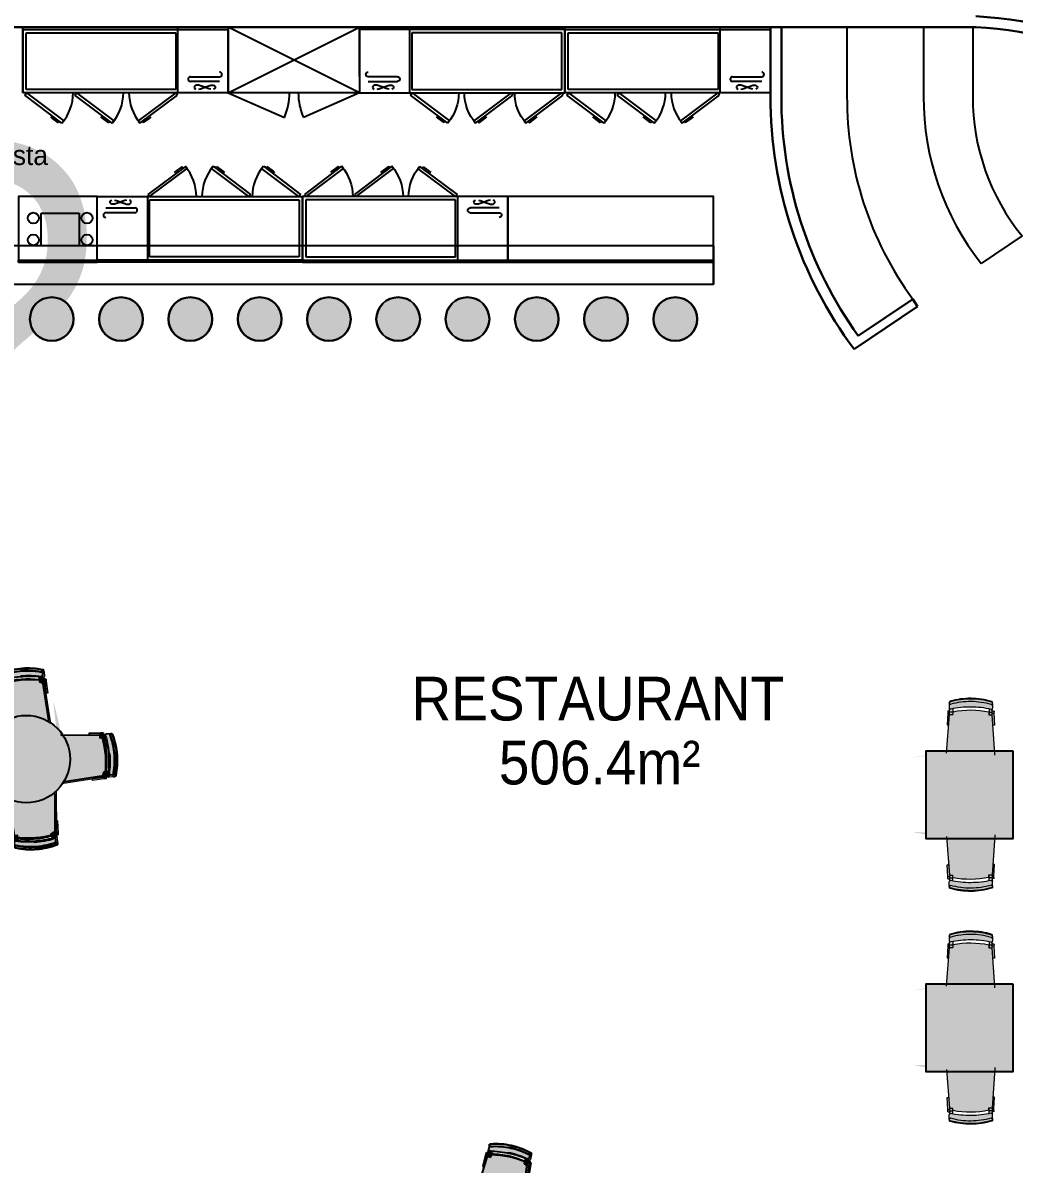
# Model space of a CAD drawing. Header units: millimetres. Extents: x -2729 to 15248, y -12439 to 5292.
# Drawn here: x 8131 to 9038, y -10397 to -9353 of the extents above; entities that cross this region are included whole.
import ezdxf

# ---------------------------------------------------------------- set-up
doc = ezdxf.new("R2010")
doc.units = ezdxf.units.MM
for name, color, linetype in [('100', 11, 'Continuous'), ('OLCU', 7, 'Continuous'), ('S2000-002 Çizgi', 7, 'Continuous'), ('tefris', 39, 'Continuous')]:
    doc.layers.add(name, color=color, linetype=linetype)
doc.layers.add('DUVAR', color=7, linetype='Continuous', lineweight=30)
doc.styles.add('TAKSİM', font='GOTHIC.TTF', dxfattribs={"height": 20})
doc.styles.add('Мой Ариал', font='arial.ttf', dxfattribs={"width": 0.9})

# ---------------------------------------------------------------- blocks, each defined once
blk = doc.blocks.new('dfgbdf')
at = {"layer": 'tefris', "color": 250, "lineweight": 9}
for p, q in [((-2454111.619684269, 525210.158802735), (-2454111.61313714, 525211.0721156007)), ((-2454072.020701715, 525209.8749354146), (-2454072.014154585, 525210.7882482801)), ((-2454114.364413285, 525164.5024694676), (-2454111.393876919, 525199.8079857455)), ((-2454112.999900517, 525201.1196209646), (-2454113.57778656, 525190.2564495396)), ((-2454112.985563781, 525203.1195695786), (-2454112.999900517, 525201.1196209646)), ((-2454112.999900517, 525201.1196209646), (-2454111.384557405, 525201.1080412957)), ((-2454112.985563781, 525203.1195695786), (-2454111.370220672, 525203.107989909)), ((-2454111.619684269, 525210.158802735), (-2454111.651142441, 525205.7704439993)), ((-2454111.619684269, 525210.158802735), (-2454111.651142441, 525205.7704439993)), ((-2454111.393876919, 525199.8079857455), (-2454111.356269388, 525205.054168995)), ((-2454111.393876919, 525199.8079857455), (-2454108.393953999, 525199.7864806453)), ((-2454111.375956003, 525202.3079215129), (-2454108.476030512, 525202.2871332491)), ((-2454108.455731259, 525205.1188426953), (-2454108.493951429, 525199.7871974818)), ((-2454108.377466755, 525202.0864215513), (-2454108.393953999, 525199.7864806453)), ((-2454075.378314627, 525201.8498654515), (-2454075.394801869, 525199.5499245452)), ((-2454075.256584268, 525204.8808529217), (-2454075.294804439, 525199.5492077086)), ((-2454075.276883522, 525202.0491434757), (-2454072.376958031, 525202.0283552122)), ((-2454072.394878949, 525199.528419445), (-2454072.357271417, 525204.7746026947)), ((-2454070.770216322, 525200.816895326), (-2454072.385559435, 525200.828474995)), ((-2454070.75587959, 525202.8168439397), (-2454072.371222701, 525202.8284236089)), ((-2454072.020701715, 525209.8749354146), (-2454072.052159887, 525205.4865766789)), ((-2454072.020701715, 525209.8749354146), (-2454072.052159887, 525205.4865766789)), ((-2454070.75587959, 525202.8168439397), (-2454070.770216322, 525200.816895326)), ((-2454070.770216322, 525200.816895326), (-2454070.348128059, 525189.946555534)), ((-2454113.57778656, 525190.2564495396), (-2454112.198356299, 525190.2465610235)), ((-2454075.394801869, 525199.5499245452), (-2454072.394878949, 525199.528419445)), ((-2454069.8998299, 525163.7397039934), (-2454072.394878949, 525199.528419445)), ((-2454070.348128059, 525189.946555534), (-2454071.727558321, 525189.95644405))]:
    blk.add_line(p, q, dxfattribs=at)
for centre, radius, start, end in [((-2454110.95488347, 525210.5468397918), 0.6645643387296895, 128.1842560686453, 174.5564035868221), ((-2454110.613162832, 525211.0649472337), 1, 106.424976356534, 179.5892793318425), ((-2454110.477309588, 525209.903743491), 1.465455548318734, 98.72199400806039, 127.3173746617995), ((-2454092.409191321, 525148.7779265486), 65.89265889045396, 89.45884940670703, 106.2935274857314), ((-2454092.409191321, 525148.7779265486), 65.19265889045396, 89.45884940670703, 106.2935274857314), ((-2454092.43093583, 525145.7446062912), 65.92605708526092, 89.4589154703867, 105.7679051027529), ((-2454092.130943537, 525145.7424557811), 65.92605708526092, 73.41065353881503, 89.71964317462334), ((-2454092.112385946, 525148.7757988839), 65.19265889045396, 72.8850311529628, 89.71970926283139), ((-2454092.109199028, 525148.7757760386), 65.89265889045396, 72.8850311529628, 89.71970926283139), ((-2454073.169802533, 525209.636302729), 1.465455548318734, 51.8611839938373, 80.45656463648214), ((-2454073.014128892, 525210.795416647), 1, 359.5892793318426, 72.75358231075933), ((-2454072.683058072, 525210.2724862649), 0.6645643387296895, 4.622155051725973, 50.99430259902947), ((-2454110.651168134, 525205.7632756322), 1, 179.5892793318425, 282.1716553241168), ((-2454110.619709962, 525210.1516343682), 1, 179.5892793318425, 285.8993206494205), ((-2454092.605583447, 525121.3815767524), 85.28971260092196, 89.48851251595534, 102.0700716838015), ((-2454092.445793999, 525122.746649585), 80.92352941175771, 77.82438813700311, 101.3541705151467), ((-2454092.305591153, 525121.3794262424), 85.28971260092196, 77.10848695473183, 89.69004613117218), ((-2454073.020676022, 525209.8821037814), 1, 253.2792379985671, 359.5892793318426), ((-2454073.052134194, 525205.4937450454), 1, 257.0069033155113, 359.5892793318426), ((-2454072.892565872, 525163.5310621646), 3, 344.9838835373608, 3.987984671885633)]:
    blk.add_arc(centre, radius, start, end, dxfattribs=at)
blk = doc.blocks.new('qergqerg')
h = blk.add_hatch(color=18)
h.set_gradient(color1=(158, 158, 158), color2=(214, 214, 214), one_color=1, tint=0.8399999737739563, name='INVCURVED')
h.paths.add_polyline_path([(7320.233584429593, 4109.426570944489), (7400.233584429592, 4109.426570944489), (7400.233584429592, 4189.426570944489), (7320.233584429593, 4189.426570944489)])
at = {"layer": 'tefris'}
h = blk.add_hatch(color=33, dxfattribs=at)
h.set_gradient(color1=(172, 159, 128), one_color=1, tint=1, name='CYLINDER')
h.paths.add_polyline_path([(7339.748957062981, 4234.897544498091, 0.3305505333251211), (7339.044781814938, 4233.935819513631), (7339.04876848115, 4233.415308320894, -0.2427438629334576), (7339.324643788304, 4233.958652792965, -0.119052518395025), (7339.957671969108, 4234.228417673615, -0.0735875389792936), (7358.826343682736, 4237.101227461827, -0.0735875389735171), (7377.730549318159, 4234.472384066788, -0.1190525126681235), (7378.367009213104, 4234.210818537978, -0.2196094287040335), (7378.646941217038, 4233.729365553708), (7378.643955755425, 4234.191599163692, 0.3305455976475086), (7377.92741692907, 4235.144130405971, 0.0735875385497968), (7358.820229287868, 4237.801200756804, 0.0735875387030554)])
edge = h.paths.add_edge_path()
edge.add_ellipse((7422.784135221995, 4125.580115075224), major_axis=(-119.3420201236629, 37.18174596169339), ratio=0.4265283154215427, start_angle=297.7073354583348, end_angle=323.01772509326184, ccw=False)
edge.add_line((7381.335992192294, 4187.933909892105), (7378.416700917904, 4222.927627765108))
edge.add_line((7378.416700917904, 4222.927627765108), (7375.416763489163, 4222.908251852729))
edge.add_line((7375.416763489395, 4222.908251852729), (7375.401908624478, 4225.208203882911))
edge.add_arc((7359.413928788298, 4145.879759342876), 80.92352941115509, 438.6051640350929, 462.1349463954003)
edge.add_line((7342.402596912606, 4224.995068861172), (7342.417451777638, 4222.695116832852))
edge.add_line((7342.41745177729, 4222.695116832852), (7339.417514348662, 4222.675740921871))
edge.add_line((7339.417514349246, 4222.675740921871), (7336.89706502939, 4186.888805334922))
edge.add_arc((7339.889652164098, 4186.678039476742), 3.000000000802632, 175.9713498595307, 194.9687877263636)
h.paths.add_polyline_path([(7377.470110873369, 4227.905337473845, 0.4790289221056363), (7378.678198037346, 4228.889928263613), (7378.649854663088, 4233.278281881939, -0.500271849319481), (7377.375245169415, 4232.310273366048, 0.07128175433068201), (7358.839605146114, 4234.801263415256, 0.0712817547301692), (7340.337687540361, 4232.071056236978, -0.5002619448420746), (7339.050680813639, 4233.022488163785), (7339.079024152972, 4228.634139897768, 0.4790207402578018), (7340.299728051204, 4227.665262396913, -0.0549629285443206), (7358.871898105512, 4229.801406442653, -0.054962927260355)])
h.paths.add_polyline_path([(7358.826343682736, 4237.101227461827, 0.0735875389792797), (7339.957671969108, 4234.228417673615, 0.1254224069759553), (7339.295410371178, 4233.936319161207, 0.2281353875295868), (7339.04876848115, 4233.415308320894), (7339.05068060933, 4233.022519855761), (7339.050680814221, 4233.022488171701, 0.4988503369004011), (7340.333356006215, 4232.069769012741, -0.071298977506095), (7358.839605146114, 4234.801263415256, -0.0712989770642944), (7377.379592958281, 4232.309042201843, 0.4988602312897345), (7378.649854662739, 4233.278281881939), (7378.646941216572, 4233.729365556036, 0.205143870496195), (7378.396528730545, 4234.188864336815, 0.1254224130629383), (7377.730549318159, 4234.472384066788, 0.0735875389735347)])
h.paths.add_polyline_path([(7379.21439391226, 4213.365634474904), (7380.5938308429, 4213.374543943909), (7380.023655038703, 4224.238122784998), (7378.408304115434, 4224.227689601947), (7378.416700917904, 4222.927627765108)])
h.paths.add_polyline_path([(7337.363963285838, 4213.095332096798), (7338.743400216478, 4213.104241565802), (7339.417514349246, 4222.675740921871), (7339.409117546773, 4223.975802757775), (7337.793766623622, 4223.965369576123)])
h.paths.add_polyline_path([(7339.396200272397, 4225.97576104384), (7337.780849349828, 4225.965327860786), (7337.793766623622, 4223.965369576123), (7339.409117546773, 4223.975802757775)])
h.paths.add_polyline_path([(7378.408304115434, 4224.227689601947), (7380.023655038703, 4224.238122784998), (7380.010737763744, 4226.238081071061), (7378.395386841058, 4226.227647888941)])
h.paths.add_polyline_path([(7375.500614811111, 4225.408845572733), (7378.400554325342, 4225.427575621755), (7378.382816854077, 4228.17383638397, -0.2540112033113549), (7377.466684133074, 4227.906072848943, 0.0059357257269831), (7375.481893847839, 4228.307378602682)])
h = blk.add_hatch(color=33, dxfattribs=at)
h.set_gradient(color1=(172, 159, 128), one_color=1, tint=1, name='CYLINDER')
h.paths.add_polyline_path([(7342.317453863358, 4222.694470969961), (7342.301307271144, 4225.19441882614), (7339.401367756448, 4225.17568877805), (7339.417514349246, 4222.675740921871)])
h.paths.add_polyline_path([(7339.401367756448, 4225.17568877805), (7342.301307271144, 4225.19441882614), (7342.282586306942, 4228.092951855157, 0.0059357249099136), (7340.30314554917, 4227.666042096912, -0.254011277546088), (7339.383630285415, 4227.921949541197)])
h.paths.add_polyline_path([(7378.416700917904, 4222.927627765108), (7378.400554325342, 4225.427575621755), (7375.500614811111, 4225.408845572733), (7375.516761403208, 4222.90889771795)])
h = blk.add_hatch(color=33, dxfattribs=at)
h.set_gradient(color1=(172, 159, 128), one_color=1, tint=1, name='CYLINDER')
h.paths.add_polyline_path([(7339.748957062981, 4063.955597390886, -0.3305505333251211), (7339.044781814938, 4064.917322375347), (7339.04876848115, 4065.437833568082, 0.2427438629334576), (7339.324643788304, 4064.894489096013, 0.119052518395025), (7339.957671969108, 4064.624724215363, 0.0735875389792936), (7358.826343682736, 4061.751914427151, 0.0735875389735171), (7377.730549318159, 4064.38075782219, 0.1190525126681235), (7378.367009213104, 4064.642323351001, 0.2196094287040335), (7378.646941217038, 4065.123776335271), (7378.643955755425, 4064.661542725285, -0.3305455976475086), (7377.92741692907, 4063.709011483007, -0.0735875385497968), (7358.820229287868, 4061.051941132173, -0.0735875387030554)])
edge = h.paths.add_edge_path()
edge.add_ellipse((7422.784135221995, 4173.273026813753), major_axis=(-119.3420201236629, -37.18174596169339), ratio=0.4265283154215427, start_angle=36.98227490673814, end_angle=62.29266454166521)
edge.add_line((7381.335992192294, 4110.919231996873), (7378.416700917904, 4075.925514123869))
edge.add_line((7378.416700917904, 4075.925514123869), (7375.416763489163, 4075.944890036248))
edge.add_line((7375.416763489395, 4075.944890036248), (7375.401908624478, 4073.644938006067))
edge.add_arc((7359.413928788298, 4152.973382546099), 80.92352941115509, -102.13494639540028, -78.60516403509291, ccw=False)
edge.add_line((7342.402596912606, 4073.858073027805), (7342.417451777638, 4076.158025056124))
edge.add_line((7342.41745177729, 4076.158025056124), (7339.417514348662, 4076.177400967107))
edge.add_line((7339.417514349246, 4076.177400967107), (7336.89706502939, 4111.964336554055))
edge.add_arc((7339.889652164098, 4112.175102412236), 3.000000000802632, 165.0312122736364, 184.0286501404693, ccw=False)
h.paths.add_polyline_path([(7377.470110873369, 4070.947804415133, -0.4790289221056363), (7378.678198037346, 4069.963213625363), (7378.649854663088, 4065.574860007036, 0.500271849319481), (7377.375245169415, 4066.542868522928, -0.07128175433068201), (7358.839605146114, 4064.051878473722, -0.0712817547301692), (7340.337687540361, 4066.782085651999, 0.5002619448420746), (7339.050680813639, 4065.830653725193), (7339.079024152972, 4070.219001991209, -0.4790207402578018), (7340.299728051204, 4071.187879492064, 0.0549629285443206), (7358.871898105512, 4069.051735446324, 0.054962927260355)])
h.paths.add_polyline_path([(7358.826343682736, 4061.751914427151, -0.0735875389792797), (7339.957671969108, 4064.624724215363, -0.1254224069759553), (7339.295410371178, 4064.916822727771, -0.2281353875295868), (7339.04876848115, 4065.437833568082), (7339.05068060933, 4065.830622033216), (7339.050680814221, 4065.830653717276, -0.4988503369004011), (7340.333356006215, 4066.783372876234, 0.071298977506095), (7358.839605146114, 4064.051878473722, 0.0712989770642944), (7377.379592958281, 4066.544099687134, -0.4988602312897345), (7378.649854662739, 4065.574860007036), (7378.646941216572, 4065.123776332941, -0.205143870496195), (7378.396528730545, 4064.664277552162, -0.1254224130629383), (7377.730549318159, 4064.38075782219, -0.0735875389735347)])
h.paths.add_polyline_path([(7379.21439391226, 4085.487507414073), (7380.5938308429, 4085.478597945067), (7380.023655038703, 4074.615019103979), (7378.408304115434, 4074.625452287029), (7378.416700917904, 4075.925514123869)])
h.paths.add_polyline_path([(7337.363963285838, 4085.75780979218), (7338.743400216478, 4085.748900323173), (7339.417514349246, 4076.177400967107), (7339.409117546773, 4074.8773391312), (7337.793766623622, 4074.887772312854)])
h.paths.add_polyline_path([(7339.396200272397, 4072.877380845137), (7337.780849349828, 4072.887814028189), (7337.793766623622, 4074.887772312854), (7339.409117546773, 4074.8773391312)])
h.paths.add_polyline_path([(7378.408304115434, 4074.625452287029), (7380.023655038703, 4074.615019103979), (7380.010737763744, 4072.615060817916), (7378.395386841058, 4072.625494000037)])
h.paths.add_polyline_path([(7375.500614811111, 4073.444296316243), (7378.400554325342, 4073.425566267223), (7378.382816854077, 4070.679305505009, 0.2540112033113549), (7377.466684133074, 4070.947069040035, -0.0059357257269831), (7375.481893847839, 4070.545763286297)])
h = blk.add_hatch(color=33, dxfattribs=at)
h.set_gradient(color1=(172, 159, 128), one_color=1, tint=1, name='CYLINDER')
h.paths.add_polyline_path([(7342.317453863358, 4076.158670919016), (7342.301307271144, 4073.658723062837), (7339.401367756448, 4073.677453110927), (7339.417514349246, 4076.177400967107)])
h.paths.add_polyline_path([(7339.401367756448, 4073.677453110927), (7342.301307271144, 4073.658723062837), (7342.282586306942, 4070.760190033818, -0.0059357249099136), (7340.30314554917, 4071.187099792064, 0.254011277546088), (7339.383630285415, 4070.931192347781)])
h.paths.add_polyline_path([(7378.416700917904, 4075.925514123869), (7378.400554325342, 4073.425566267223), (7375.500614811111, 4073.444296316243), (7375.516761403208, 4075.944244171028)])
blk.add_lwpolyline([(7320.233584429593, 4109.426570944489), (7400.233584429592, 4109.426570944489), (7400.233584429592, 4189.426570944489), (7320.233584429593, 4189.426570944489)], close=True)
at = {"layer": 'tefris', "xscale": -1, "rotation": 359.9593345411497}
blk.add_blockref('dfgbdf', (-2447105.117569243, -519234.9521117932), dxfattribs=at)
at = {"layer": 'tefris', "rotation": 180.0406654588503}
blk.add_blockref('dfgbdf', (-2447105.117569243, 527533.8052536822), dxfattribs=at)
blk = doc.blocks.new('cvbncvn')
at = {"layer": 'tefris'}
h = blk.add_hatch(color=33, dxfattribs=at)
h.set_gradient(color1=(172, 159, 128), one_color=1, tint=1, name='CYLINDER')
h.paths.add_polyline_path([(-2451154.223689083, 524897.2262711371, 0.3305505333251211), (-2451154.332949031, 524898.413216793), (-2451154.680639513, 524898.8005914476, -0.2427438629334576), (-2451154.527526212, 524898.210772224, -0.119052518395025), (-2451154.823199974, 524897.5894230508, -0.0735875389792936), (-2451167.058852123, 524882.9412619113, -0.0735875389735171), (-2451182.964544087, 524872.3919125733, -0.1190525126681235), (-2451183.61465743, 524872.1664123167, -0.2196094287040335), (-2451184.143245594, 524872.3417789476), (-2451183.834899048, 524871.9974081721, 0.3305455976475086), (-2451182.667198117, 524871.7582049319, 0.0735875385497968), (-2451166.590720377, 524882.4208268367, 0.0735875387030554)])
edge = h.paths.add_edge_path()
edge.add_ellipse((-2451288.835638838, 524924.1477155834), major_axis=(114.0452383263674, 51.17307509851923), ratio=0.4265283154215424, start_angle=297.7073354583348, end_angle=323.01772509326184, ccw=False)
edge.add_line((-2451216.485709845, 524904.8751427546), (-2451191.124070725, 524880.5879071507))
edge.add_line((-2451191.124070726, 524880.5879071505), (-2451188.889073622, 524882.589103779))
edge.add_line((-2451188.889073621, 524882.5891037792), (-2451187.354822873, 524880.875605999))
edge.add_arc((-2451227.909625441, 524950.9036403928), 80.92352941115509, 300.0760928002907, 323.6058751605984)
edge.add_line((-2451162.769854727, 524902.8887689075), (-2451164.304105476, 524904.6022666876))
edge.add_line((-2451164.304105475, 524904.6022666874), (-2451162.06910837, 524906.603463316))
edge.add_line((-2451162.06910837, 524906.6034633163), (-2451183.880094764, 524935.0874640178))
edge.add_arc((-2451186.261993427, 524933.263578396), 3.000000000802633, 37.44227862472864, 56.43971649156172)
h.paths.add_polyline_path([(-2451187.118360303, 524877.4850196771, 0.4790289221056363), (-2451187.37153479, 524875.9472302572), (-2451184.444154244, 524872.6778428579, -0.500271849319481), (-2451184.130153677, 524874.24726106, 0.07128175433068201), (-2451168.591916908, 524884.6558239107, 0.0712817547301692), (-2451156.536633469, 524898.9542548573, -0.5002619448420746), (-2451154.94221361, 524899.0936619595), (-2451157.869590585, 524902.3630453721, 0.4790207402578018), (-2451159.425883433, 524902.2806184784, -0.0549629285443206), (-2451171.927218796, 524888.3807902053, -0.054962927260355)])
h.paths.add_polyline_path([(-2451167.058852123, 524882.9412619113, 0.0735875389792797), (-2451154.823199974, 524897.5894230508, 0.1254224069759553), (-2451154.520412075, 524898.2468661688, 0.2281353875295868), (-2451154.680639513, 524898.8005914476), (-2451154.942192469, 524899.0936383482), (-2451154.942213605, 524899.0936619535, 0.4988503369004011), (-2451156.534240337, 524898.9580878789, -0.071298977506095), (-2451168.591916908, 524884.6558239107, -0.0712989770642944), (-2451184.134226765, 524874.2453042809, 0.4988602312897345), (-2451184.444154244, 524872.6778428579), (-2451184.143245592, 524872.3417789467, 0.205143870496195), (-2451183.651315112, 524872.1633134165, 0.1254224130629383), (-2451182.964544087, 524872.3919125733, 0.0735875389735347)])
h.paths.add_polyline_path([(-2451198.054109539, 524887.2243664347), (-2451199.081810155, 524886.3041723972), (-2451191.460286161, 524878.5417747207), (-2451190.256826182, 524879.6193421354), (-2451191.124070726, 524880.5879071505)])
h.paths.add_polyline_path([(-2451166.874928807, 524915.141928935), (-2451167.902629425, 524914.2217348977), (-2451162.06910837, 524906.6034633163), (-2451161.201863828, 524905.634898301), (-2451159.99840385, 524906.7124657155)])
h.paths.add_polyline_path([(-2451159.867732742, 524904.1449002314), (-2451158.664272762, 524905.2224676466), (-2451159.99840385, 524906.7124657155), (-2451161.201863828, 524905.634898301)])
h.paths.add_polyline_path([(-2451190.256826182, 524879.6193421354), (-2451191.460286161, 524878.5417747207), (-2451190.126155076, 524877.0517766511), (-2451188.922695097, 524878.1293440654)])
h.paths.add_polyline_path([(-2451187.295909667, 524880.6598996383), (-2451189.456406869, 524878.7254095636), (-2451187.624432733, 524876.6794052729, -0.2540112033113549), (-2451187.115305681, 524877.4867379908, 0.0059357257269831), (-2451185.362357831, 524878.5004502899)])
h = blk.add_hatch(color=33, dxfattribs=at)
h.set_gradient(color1=(172, 159, 128), one_color=1, tint=1, name='CYLINDER')
h.paths.add_polyline_path([(-2451164.229605571, 524904.6689732422), (-2451162.561941715, 524902.8064756553), (-2451160.401444513, 524904.7409657293), (-2451162.06910837, 524906.6034633163)])
h.paths.add_polyline_path([(-2451160.401444513, 524904.7409657293), (-2451162.561941715, 524902.8064756553), (-2451160.628389878, 524900.6470263066, 0.0059357249099136), (-2451159.427927786, 524902.2777710517, -0.254011277546088), (-2451158.569470377, 524902.6949614374)])
h.paths.add_polyline_path([(-2451191.124070725, 524880.5879071504), (-2451189.456406869, 524878.7254095636), (-2451187.295909667, 524880.6598996382), (-2451188.963573525, 524882.5223972248)])
at = {"layer": 'tefris', "color": 250, "xscale": -1, "rotation": 221.4302633063476}
blk.add_blockref('dfgbdf', (-958721.3848934338, 2542560.35672698), dxfattribs=at)
blk = doc.blocks.new('dfghjfgjhfhgj')
at = {"layer": 'tefris'}
for p, q in [((-2450693.663445101, 526828.6160768777), (-2450657.893534597, 526825.8645453006)), ((-2450667.46048046, 526827.979929916), (-2450667.46048046, 526826.6004642129)), ((-2450656.593445645, 526827.479929916), (-2450667.46048046, 526827.979929916)), ((-2450658.446911117, 526824.5633242043), (-2450658.446911117, 526827.5633242043)), ((-2450653.115128913, 526824.6633242043), (-2450658.446911117, 526824.6633242043)), ((-2450656.146911117, 526824.5633242043), (-2450658.446911117, 526824.5633242043)), ((-2450657.893534597, 526822.8645453005), (-2450657.893534597, 526825.8645453006)), ((-2450657.893534597, 526825.8645453006), (-2450652.647216554, 526825.8645453006)), ((-2450652.561752394, 526822.9645453003), (-2450657.893534597, 526822.9645453003)), ((-2450655.593534597, 526822.8645453005), (-2450657.893534597, 526822.8645453005)), ((-2450654.593445644, 526827.479929916), (-2450656.593445645, 526827.479929916)), ((-2450656.593445645, 526827.479929916), (-2450656.593445645, 526825.8645453006)), ((-2450655.946911117, 526824.6633242043), (-2450655.946911117, 526827.5633242043)), ((-2450655.393534598, 526822.9645453003), (-2450655.393534598, 526825.8645453006)), ((-2450654.593445644, 526827.479929916), (-2450654.593445644, 526825.8645453006)), ((-2450647.544602222, 526826.1645453004), (-2450651.933073711, 526826.1645453004)), ((-2450647.544602222, 526826.1645453004), (-2450651.933073711, 526826.1645453004)), ((-2450647.544602222, 526826.1645453004), (-2450646.63126589, 526826.1645453004)), ((-2450693.772814181, 526785.8459470455), (-2450658.446911117, 526788.5633242043)), ((-2450668.01385698, 526786.4479395889), (-2450668.01385698, 526787.8274052918)), ((-2450656.146911117, 526791.5633242044), (-2450658.446911117, 526791.5633242044)), ((-2450658.446911117, 526788.5633242043), (-2450658.446911117, 526791.5633242044)), ((-2450653.115128913, 526791.4633242043), (-2450658.446911117, 526791.4633242043)), ((-2450658.446911117, 526788.5633242043), (-2450653.200593073, 526788.5633242043)), ((-2450655.593534597, 526789.8645453005), (-2450657.893534597, 526789.8645453005)), ((-2450657.893534597, 526786.8645453005), (-2450657.893534597, 526789.8645453005)), ((-2450652.561752394, 526789.7645453005), (-2450657.893534597, 526789.7645453005)), ((-2450657.146822164, 526786.947939589), (-2450657.146822164, 526788.5633242043)), ((-2450655.946911117, 526788.5633242043), (-2450655.946911117, 526791.4633242043)), ((-2450655.393534598, 526786.8645453005), (-2450655.393534598, 526789.7645453005)), ((-2450655.146822164, 526786.947939589), (-2450655.146822164, 526788.5633242043)), ((-2450648.097978742, 526788.2633242044), (-2450652.486450231, 526788.2633242044)), ((-2450648.097978742, 526788.2633242044), (-2450652.486450231, 526788.2633242044)), ((-2450648.097978742, 526788.2633242044), (-2450647.18464241, 526788.2633242044)), ((-2450657.146822164, 526786.947939589), (-2450668.01385698, 526786.4479395889)), ((-2450655.146822164, 526786.947939589), (-2450657.146822164, 526786.947939589))]:
    blk.add_line(p, q, dxfattribs=at)
for centre, radius, start, end in [((-2450735.370440529, 526808.0633242043), 80.92352941175771, 348.235108819604, 11.76489118039605), ((-2450734.817064009, 526806.3645453005), 80.92352941175771, 348.2351088196013, 11.76489118039871), ((-2450736.736623718, 526808.2133242043), 85.28971260092196, 359.8992332000628, 12.48079236286419), ((-2450651.933073711, 526825.1645453004), 1, 90, 192.5823760047524), ((-2450736.1832472, 526806.5145453005), 85.28971260092196, 359.899233200076, 12.48079236286419), ((-2450712.372968202, 526808.2133242043), 65.92605708526092, 359.8696361555814, 16.17862578389171), ((-2450647.544602222, 526825.1645453004), 1, 90, 196.3100413307321), ((-2450711.819591683, 526806.5145453005), 65.92605708526092, 359.8696361555814, 16.17862578389534), ((-2450648.344842472, 526826.7159635152), 1.465455548318734, 9.13271468402902, 37.72809534255547), ((-2450647.1518096, 526825.4993561715), 0.6645643387296895, 38.59497673383628, 84.96712426087498), ((-2450709.339570007, 526808.2101372029), 65.19265889045396, 359.8695700747031, 16.70424816845666), ((-2450647.791465952, 526825.0171846115), 1.465455548318734, 9.132714684031088, 37.72809534255547), ((-2450736.736623718, 526807.9133242043), 85.28971260092196, 347.5192076371359, 0.1007667999371034), ((-2450712.372968202, 526807.9133242043), 65.92605708526092, 343.8213742161082, 0.1303638444186277), ((-2450709.339570007, 526807.9133242043), 65.19265889045396, 343.2957518315433, 0.1304299252968763), ((-2450652.486450231, 526789.2633242044), 1, 167.4176239952504, 270), ((-2450648.097978742, 526789.2633242044), 1, 163.6899586692678, 270), ((-2450647.705186118, 526788.9253263319), 0.6645643387296895, 275.032875739125, 321.4050232661739), ((-2450648.344842472, 526789.4074978919), 1.465455548318734, 322.2719046574445, 350.867285315971)]:
    blk.add_arc(centre, radius, start, end, dxfattribs=at)
at = {"layer": 'tefris', "rotation": 48.36728481575136}
blk.add_blockref('cvbncvn', (-429896.7720350572, 2010148.912928215), dxfattribs=at)
blk = doc.blocks.new('jkjk')
at = {"layer": 'tefris'}
h = blk.add_hatch(color=39, dxfattribs=at)
h.set_gradient(color1=(73, 53, 19), color2=(234, 212, 174), one_color=1, tint=0.800000011920929, name='CYLINDER')
edge = h.paths.add_edge_path()
edge.add_arc((86951.94184338255, 47415.94828580628), 40, 0, 360)
blk.add_circle((86951.94184338255, 47415.94828580628), 40, dxfattribs=at)
at = {"layer": 'tefris', "xscale": -1}
for p, rotation in [((-1990906.6507795, 1449589.695592909), 313.8562429192313), ((-1315221.805463721, -2030442.644337077), 43.85624291894896)]:
    blk.add_blockref('dfghjfgjhfhgj', p, dxfattribs=dict(at, rotation=rotation))
at = {"layer": 'tefris'}
for p, rotation in [((2219121.154837472, 1365536.578476441), 43.85624291894896), ((1405072.572034018, -2084753.264708283), 313.8562429192313)]:
    blk.add_blockref('dfghjfgjhfhgj', p, dxfattribs=dict(at, rotation=rotation))
blk = doc.blocks.new('jhkjuhj')
at = {"layer": 'tefris'}
blk.add_circle((-2448793.209579184, 524949.2660298236), 20, dxfattribs=at)
blk = doc.blocks.new('A$C34EC4B2C')
at = {"layer": 'S2000-002 Çizgi'}
for p, q in [((80.83130633859035, 87.66506244888112), (46.60234322552789, 62.05372542395885)), ((48.13902344702364, 59.99998763717119), (82.36798656008978, 85.61132466209344)), ((77.5888750671038, 87.30329413177785), (71.93434356735452, 83.0723709957219)), ((78.57910015895686, 85.97988106241789), (77.5888750671038, 87.30329413177785)), ((82.36798656008978, 85.61132466209344), (80.83130633859035, 87.66506244888112)), ((104.6528465354895, 85.76891531765975), (106.1989821963179, 87.81554413557566)), ((138.7633268340396, 59.99998763717119), (104.6528465354895, 85.76891531765975)), ((106.1989821963179, 87.81554413557566), (140.309462494868, 62.04661645508711)), ((108.4433924130389, 86.11999355834084), (109.4397105183561, 87.43882566202768)), ((109.4397105183561, 87.43882566202768), (115.0746689797815, 83.18186897878874)), ((150.6305212105253, 85.76891531765975), (152.1766568713537, 87.81554413557566)), ((184.7410015090754, 59.99998763717119), (150.6305212105253, 85.76891531765975)), ((152.1766568713537, 87.81554413557566), (186.2871371699039, 62.04661645508711)), ((154.4210670880748, 86.11999355834084), (155.4173851933919, 87.43882566202768)), ((155.4173851933919, 87.43882566202768), (161.052343654821, 83.18186897878874)), ((71.93434356735452, 83.0723709957219), (70.48649650644438, 81.98903993147356)), ((115.0746689797815, 83.18186897878874), (116.5175043494455, 82.09187200512494)), ((161.052343654821, 83.18186897878874), (162.4951790244813, 82.09187200512494)), ((7.2352304414e-06, -1.23628288122e-05), (7.2352304414e-06, 59.99998763717119)), ((7.2352304414e-06, 59.99998763717119), (188.0000072352304, 59.99998763717119)), ((12.00202360191542, 54.97204838857395), (12.16542490126448, 55.7070845218386)), ((12.16542490126448, 54.23701225530927), (12.00202360191542, 54.97204838857395)), ((12.16542490126448, 55.7070845218386), (12.65562879931894, 56.34828625510087)), ((12.65562879932258, 53.59581052201789), (12.16542490126448, 54.23701225530927)), ((12.65562879931894, 56.34828625510087), (13.4726352960788, 56.8018191883875)), ((13.4726352960788, 53.14227758873126), (12.65562879932258, 53.59581052201789)), ((14.61644439154042, 52.97024785542268), (13.4726352960788, 53.14227758873126)), ((16.07343931075957, 53.14227758873126), (14.61644439154042, 52.97024785542268)), ((16.07343931075957, 56.8018191883875), (17.77553617900776, 56.34828625510087)), ((17.77553617900776, 53.59581052201789), (16.07343931075957, 53.14227758873126)), ((17.77553617900776, 56.34828625510087), (19.64103434660865, 55.70708452182404)), ((19.64103434660865, 54.23701225529472), (17.77553617900776, 53.59581052201789)), ((19.64103434660865, 55.70708452182404), (21.58823316388225, 54.97204838855939)), ((21.58823316388225, 54.97204838855939), (19.64103434660865, 54.23701225529472)), ((23.53543198115585, 55.70708452182404), (21.58823316388225, 54.97204838855939)), ((21.58823316388225, 54.97204838855939), (23.53543198115585, 54.23701225529472)), ((25.40093014875675, 56.34828625510087), (23.53543198115585, 55.70708452182404)), ((23.53543198115585, 54.23701225529472), (25.40093014875675, 53.59581052201789)), ((27.10302701700495, 56.8018191883875), (25.40093014875675, 56.34828625510087)), ((25.40093014875675, 53.59581052201789), (27.10302701700129, 53.14227758873126)), ((27.10302701700129, 53.14227758873126), (28.56002193622408, 52.97024785542268)), ((28.56002193622408, 52.97024785542268), (29.7038310316857, 53.14227758873126)), ((30.52083752844192, 56.34828625510087), (29.7038310316857, 56.8018191883875)), ((29.7038310316857, 53.14227758873126), (30.52083752844192, 53.59581052201789)), ((31.01104142650001, 55.7070845218386), (30.52083752844192, 56.34828625510087)), ((30.52083752844192, 53.59581052201789), (31.01104142650001, 54.23701225530927)), ((31.17444272584908, 54.97204838857395), (31.01104142650001, 55.7070845218386)), ((31.01104142650001, 54.23701225530927), (31.17444272584908, 54.97204838857395)), ((46.10812666602213, 59.99998763717119), (46.10812666602213, -1.23628288122e-05)), ((46.60234322552789, 62.05372542395885), (48.13902344702364, 59.99998763717119)), ((48.00000723523043, 4.999987637171187), (48.00000723523043, 56.99998763717118)), ((48.00000723523043, 56.99998763717118), (185.0000072352304, 56.99998763717118)), ((140.309462494868, 62.04661645508711), (138.7633268340396, 59.99998763717119)), ((186.2871371699039, 62.04661645508711), (184.7410015090754, 59.99998763717119)), ((185.0000072352304, 56.99998763717118), (185.0000072352304, 4.999987637171159)), ((188.0000072352304, 1.999987637171159), (188.0000072352304, 59.99998763717119)), ((188.0000072352304, 59.99998763717119), (188.0000072352304, -1.23628288407e-05)), ((7.996873611617048, 49.66412337055769), (34.66867203096263, 49.66412337055769)), ((34.66867203096263, 45.3183193791028), (7.996873611617048, 45.3183193791028)), ((188.0000072352304, 1.999987637171159), (7.2352304414e-06, 1.999987637171186)), ((185.0000072352304, 4.999987637171159), (48.00000723523043, 4.999987637171187)), ((188.0000072352304, -1.23628288407e-05), (7.2352304414e-06, -1.23628288122e-05))]:
    blk.add_line(p, q, dxfattribs=at)
for centre, radius, start, end in [((48.13902344702364, 59.99998763717119), 42.74999999999995, 0, 40.24496516628835), ((138.7633268340396, 59.99998763717119), 42.74999999999999, 139.4907873368646, 180), ((184.7410015090754, 59.99998763717119), 42.74999999999999, 139.4907873368646, 180), ((7.996873611617048, 43.14541738337536), 2.172901995727443, 90, 270), ((34.66867203096263, 47.49122137483025), 2.172901995727443, 270, 90)]:
    blk.add_arc(centre, radius, start, end, dxfattribs=at)

msp = doc.modelspace()

# ---------------------------------------------------------------- hatches: boundary and pattern name
at = {"layer": 'OLCU'}
h = msp.add_hatch(color=18, dxfattribs=at)
h.set_gradient(color1=(8, 8, 8), color2=(145, 145, 145), rotation=269.99999999999994, one_color=1, tint=0.5699999928474426, name='INVCYLINDER')
h.paths.add_polyline_path([(8177.710933468206, -9623.986157781865, 1), (8137.710933468206, -9623.986157781865, 1)])
h = msp.add_hatch(color=18, dxfattribs=at)
h.set_gradient(color1=(8, 8, 8), color2=(145, 145, 145), rotation=269.99999999999994, one_color=1, tint=0.5699999928474426, name='INVCYLINDER')
h.paths.add_polyline_path([(8241.09970876751, -9623.985907182052, 1), (8201.09970876751, -9623.985907182052, 1)])
h = msp.add_hatch(color=18, dxfattribs=at)
h.set_gradient(color1=(8, 8, 8), color2=(145, 145, 145), rotation=269.99999999999994, one_color=1, tint=0.5699999928474426, name='INVCYLINDER')
h.paths.add_polyline_path([(8304.488484085963, -9623.985656567804, 1), (8264.488484085963, -9623.985656567804, 1)])
h = msp.add_hatch(color=18, dxfattribs=at)
h.set_gradient(color1=(8, 8, 8), color2=(145, 145, 145), rotation=269.99999999999994, one_color=1, tint=0.5699999928474426, name='INVCYLINDER')
h.paths.add_polyline_path([(8367.877259404242, -9623.985405953556, 1), (8327.877259404242, -9623.985405953556, 1)])
h = msp.add_hatch(color=18, dxfattribs=at)
h.set_gradient(color1=(8, 8, 8), color2=(145, 145, 145), rotation=269.99999999999994, one_color=1, tint=0.5699999928474426, name='INVCYLINDER')
h.paths.add_polyline_path([(8431.266034703662, -9623.985405953556, 1), (8391.266034703662, -9623.985405953556, 1)])
h = msp.add_hatch(color=18, dxfattribs=at)
h.set_gradient(color1=(8, 8, 8), color2=(145, 145, 145), rotation=269.99999999999994, one_color=1, tint=0.5699999928474426, name='INVCYLINDER')
h.paths.add_polyline_path([(8494.654810002965, -9623.985155353743, 1), (8454.654810002965, -9623.985155353743, 1)])
h = msp.add_hatch(color=18, dxfattribs=at)
h.set_gradient(color1=(8, 8, 8), color2=(145, 145, 145), rotation=269.99999999999994, one_color=1, tint=0.5699999928474426, name='INVCYLINDER')
h.paths.add_polyline_path([(8558.043726067426, -9623.984654142709, 1), (8518.043726067426, -9623.984654142709, 1)])
h = msp.add_hatch(color=18, dxfattribs=at)
h.set_gradient(color1=(8, 8, 8), color2=(145, 145, 145), rotation=269.99999999999994, one_color=1, tint=0.5699999928474426, name='INVCYLINDER')
h.paths.add_polyline_path([(8621.432501385705, -9623.98440352846, 1), (8581.432501385705, -9623.98440352846, 1)])
h = msp.add_hatch(color=18, dxfattribs=at)
h.set_gradient(color1=(8, 8, 8), color2=(145, 145, 145), rotation=269.99999999999994, one_color=1, tint=0.5699999928474426, name='INVCYLINDER')
h.paths.add_polyline_path([(8684.821276685125, -9623.98440352846, 1), (8644.821276685125, -9623.98440352846, 1)])
h = msp.add_hatch(color=18, dxfattribs=at)
h.set_gradient(color1=(8, 8, 8), color2=(145, 145, 145), rotation=269.99999999999994, one_color=1, tint=0.5699999928474426, name='INVCYLINDER')
h.paths.add_polyline_path([(8748.210051984428, -9623.984152928648, 1), (8708.210051984428, -9623.984152928648, 1)])

# ---------------------------------------------------------------- linework, layer by layer
for p, q in [((8319.251057041685, -9416.899524463963), (8439.251057041685, -9356.899524463963)), ((8439.251057041685, -9416.899524463963), (8319.251057041685, -9356.899524463963)), ((8885.251057041682, -9356.86772090214), (8885.251057041682, -9420.465428032941)), ((8955.251057041682, -9356.86772090214), (8955.251057041682, -9420.465428032941)), ((9000.251057041682, -9356.86772090214), (9000.251057041682, -9420.465428032941)), ((8319.251057041685, -9416.899524463963), (8370.509272024901, -9439.384596675009)), ((8439.251057041685, -9416.899524463963), (8387.99284205847, -9439.384596675009)), ((9045.420335161029, -9547.824839351642), (9008.007572478928, -9573.0961373352))]:
    msp.add_line(p, q)
at = {"color": 6}
for p, q in [((8815.251057041682, -9356.86772090214), (8815.251057041682, -9416.86772090742)), ((8815.251057041685, -9356.867720901584), (8815.251057041685, -9416.867720906863)), ((8763.11312973592, -9556.927170277033), (8763.11312973592, -9591.927170277033))]:
    msp.add_line(p, q, dxfattribs=at)
for points in [[(8319.251057041685, -9356.899524463963), (8439.251057041685, -9356.899524463963), (8439.251057041685, -9416.899524463963), (8319.251057041685, -9416.899524463963)], [(8199.113129735928, -9511.927170277004), (8127.212079888803, -9511.927170277004), (8127.212079888803, -9571.931800937806), (8199.113129735928, -9571.931800937806)], [(8763.11312973592, -9556.927170277033), (7482.800920415397, -9556.927170277033), (7482.800920415397, -9591.927170277033), (8763.11312973592, -9591.927170277033)], [(8127.212079888803, -9569.927170277004), (8199.113129735928, -9569.927170277004), (8199.113129735928, -9571.931800937806), (8127.212079888803, -9571.931800937806)]]:
    msp.add_lwpolyline(points, close=True)
for centre, radius, start, end in [((8319.251057041685, -9416.899524463963), 55.97305669339099, 336.3147259778594, 0), ((8439.251057041685, -9416.899524463963), 55.97305669339099, 180, 203.6852740221406), ((9197.467170141324, -9421.493367235227), 312.2184390009445, 179.7671560883555, 216.1634568131408), ((9201.200355957224, -9420.886338411496), 245.9497397365707, 179.8799878720883, 218.2333316367846), ((9201.200355957224, -9420.886338411496), 200.9497397365707, 179.8799878720883, 219.1751239315797)]:
    msp.add_arc(centre, radius, start, end)
at = {"layer": '100', "color": 1, "linetype": 'Continuous'}
msp.add_line((7482.800920415397, -9591.927170277033), (8763.11312973592, -9591.927170277033), dxfattribs=at)
at = {"layer": 'DUVAR', "linetype": 'Continuous'}
for p, q in [((8439.251057114245, -9356.899544003825), (8439.251057114245, -9401.883565671289)), ((8815.251057041682, -9356.86772090214), (8815.251057041682, -9420.465428032941)), ((8815.251057041685, -9356.867720901584), (8815.251057041685, -9420.465428032385)), ((8825.251057041682, -9356.86772090214), (8825.251057041682, -9420.465428032941)), ((8825.251057041685, -9356.867720901584), (8825.251057041685, -9420.465428032385)), ((8945.40172356671, -9605.730617256297), (8895.613803891314, -9639.360995338491)), ((8945.40172356671, -9605.730617256297), (8949.879658759039, -9612.359953302488)), ((8949.879658759039, -9612.359953302488), (8891.79580859383, -9651.59400554369))]:
    msp.add_line(p, q, dxfattribs=at)
for points in [[(7455.899835360728, -9356.86772090214), (8617.799221082036, -9356.86772090214)], [(8593.46296077946, -9356.86772090214), (9003.0543603097, -9356.86772090214)]]:
    msp.add_lwpolyline(points, dxfattribs=at)
for centre, radius, start, end in [((8982.920503306186, -9727.0166160574), 380.6960706326524, 61.83792360958043, 86.96838615518746), ((8982.920503306186, -9727.0166160574), 370.6960706326524, 62.23064138693501, 86.88652496891513), ((9201.200355957224, -9420.886338411496), 385.9497397365707, 179.8799878720883, 216.710072655946), ((9198.022036701857, -9421.395723748283), 372.7728516013328, 179.800671441581, 215.7827437411912)]:
    msp.add_arc(centre, radius, start, end, dxfattribs=at)
at = {"layer": 'S2000-002 Çizgi'}
for p, q in [((8147.898637455506, -9557.020297015873), (8147.898637455506, -9527.020297015873)), ((8147.898637455506, -9527.020297015873), (8182.898637455506, -9527.020297015873)), ((8182.898637455506, -9527.020297015873), (8182.898637455506, -9557.020297015873)), ((8182.898637455506, -9557.020297015873), (8147.898637455506, -9557.020297015873))]:
    msp.add_line(p, q, dxfattribs=at)
for points in [[(8575.11312973592, -9571.927170277004), (8763.11312973592, -9571.927170277004), (8763.11312973592, -9511.927170277004), (8575.11312973592, -9511.927170277004)], [(8575.11312973592, -9569.927170277004), (8763.11312973592, -9569.927170277004), (8763.11312973592, -9571.927170277004), (8575.11312973592, -9571.927170277004)]]:
    msp.add_lwpolyline(points, close=True, dxfattribs=at)
for centre in [(8140.844051381875, -9531.541758271984), (8189.953223529137, -9531.541758271984), (8140.844051381875, -9551.541758271984), (8189.953223529137, -9551.541758271984)]:
    msp.add_circle(centre, 5, dxfattribs=at)

# ---------------------------------------------------------------- block references
for name, p, rotation in [('jkjk', (26471.84762747153, 87300.86568852596), 230.7258801198795), ('qergqerg', (16357.53704845071, -5909.979859320698), 180), ('qergqerg', (9296.008891915231, -1814.083992626165), 232.0359477105854), ('qergqerg', (16357.53704845071, -6123.098025822418), 180), ('jkjk', (54378.19785253008, 77342.37815452061), 213.8379390503203)]:
    msp.add_blockref(name, p, dxfattribs=dict(rotation=rotation))
at = {"layer": 'OLCU'}
for p, rotation in [((-1552755.573942892, 1948872.792707341), 140.654097689394), ((-1552692.185167592, 1948872.79295794), 140.654097689394), ((-1552628.796392275, 1948872.793208555), 140.6540976893945), ((-1552565.407616956, 1948872.79345917), 140.654097689394), ((-1552502.018841657, 1948872.79345917), 140.654097689394), ((-1552438.630066357, 1948872.793709769), 140.654097689394), ((-1552375.241150292, 1948872.79421098), 140.6540976893945), ((-1552311.852374976, 1948872.794461595), 140.654097689394), ((-1552248.463599675, 1948872.794461595), 140.654097689394), ((-1552185.074824376, 1948872.794712194), 140.654097689394)]:
    msp.add_blockref('jhkjuhj', p, dxfattribs=dict(at, rotation=rotation))
at = {"layer": 'OLCU', "xscale": -1, "rotation": 83.07692307242158}
for p in [(234110.1014621217, -2503838.377985551), (234173.4902374209, -2503838.37773495), (234236.8790127394, -2503838.377484336), (234300.2677880577, -2503838.377233724), (234363.6565633571, -2503838.377233724), (234427.0453386564, -2503838.376983122), (234490.4342547209, -2503838.376481912), (234553.8230300391, -2503838.376231297), (234617.2118053386, -2503838.376231297), (234680.6005806379, -2503838.375980697)]:
    msp.add_blockref('jhkjuhj', p, dxfattribs=at)
at = {"layer": 'S2000-002 Çizgi', "rotation": 180}
for p in [(8319.251064276916, -9356.899536826792), (8815.251064276923, -9356.89950017373)]:
    msp.add_blockref('A$C34EC4B2C', p, dxfattribs=at)
at = {"layer": 'S2000-002 Çizgi', "xscale": -1, "rotation": 180}
msp.add_blockref('A$C34EC4B2C', (8439.251049806455, -9356.899536826792), dxfattribs=at)
at = {"layer": 'S2000-002 Çizgi'}
msp.add_blockref('A$C34EC4B2C', (8199.113122500694, -9571.927157914177), dxfattribs=at)
at = {"layer": 'S2000-002 Çizgi', "xscale": -1}
msp.add_blockref('A$C34EC4B2C', (8575.113136971151, -9571.927157914175), dxfattribs=at)

# ---------------------------------------------------------------- texts
at = {"style": 'TAKSİM'}
msp.add_text('barista', height=18, dxfattribs=at).set_placement((8081.989300129386, -9483.014736196978))
at = {"lineweight": 40, "ltscale": 0.005, "attachment_point": 8, "style": 'Мой Ариал'}
for s, insert, char_height in [('?', (8092.83977702164, -9784.151783163099), 320), ('RESTAURANT', (8657.31471045162, -9991.868354806493), 40), ('506.4{\\fArial|b0|i0|c186|p34;m}²', (8658.981754947328, -10050.4171085895), 40)]:
    msp.add_mtext(s, dxfattribs=dict(at, insert=insert, char_height=char_height))

doc.saveas('drawing.dxf')
